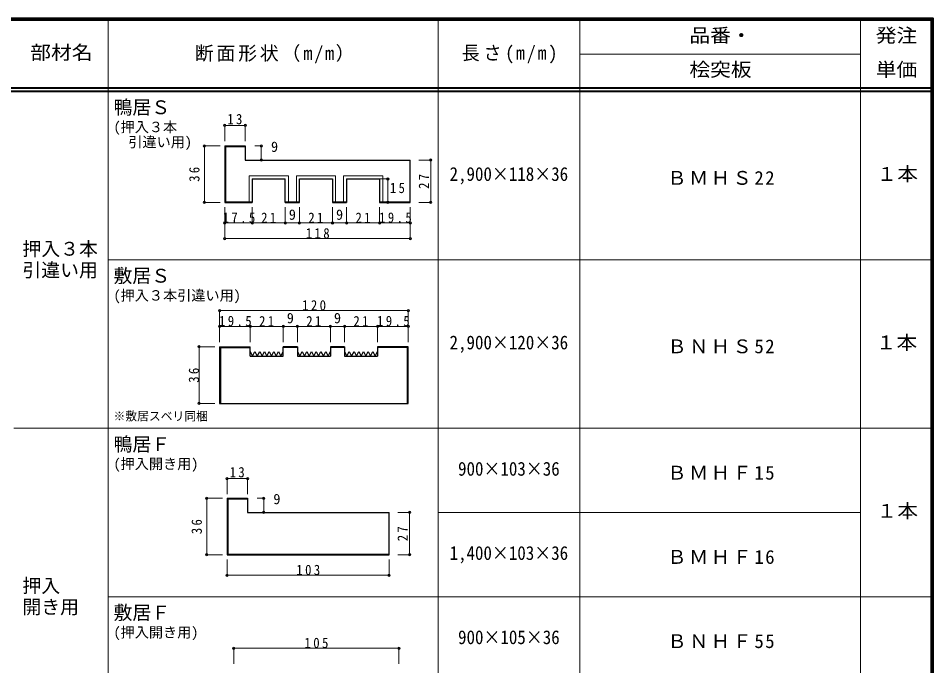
# Model space of a CAD drawing. Units: millimetres at full size, sheet at 1:3; some dimension numbers follow another scale. Extents: x -600 to 570, y -431 to 418.
# Drawn here: x -12 to 570, y 6 to 418 of the extents above; entities that cross this region are included whole.
import ezdxf
from ezdxf.enums import TextEntityAlignment as Align

# ---------------------------------------------------------------- set-up
doc = ezdxf.new("R2010")
doc.units = ezdxf.units.MM
doc.header["$LTSCALE"] = 3
doc.header["$PDMODE"] = 32
doc.header["$PDSIZE"] = 1.5
for name, color, linetype, lineweight in [('0-0', 4, 'Continuous', 9), ('0-4', 3, 'Continuous', 25), ('0-B', 7, 'Continuous', 9), ('F-1', 6, 'Continuous', 40), ('F-A', 7, 'Continuous', 18)]:
    doc.layers.add(name, color=color, linetype=linetype, lineweight=lineweight)
doc.styles.add('ＭＳ ゴシック', font='')
doc.styles.get('ＭＳ ゴシック').set_extended_font_data('MS Gothic')

msp = doc.modelspace()

# ---------------------------------------------------------------- linework, layer by layer
at = {"layer": '0-0'}
for p, q in [((142.97, 336.349), (138.769, 336.349)), ((116.421, 231.563), (116.421, 221.563)), ((116.421, 231.563), (236.421, 231.563)), ((236.421, 231.563), (236.421, 221.563)), ((103.421, 208.563), (103.421, 172.563)), ((103.421, 208.563), (113.421, 208.563)), ((103.421, 172.563), (113.421, 172.563)), ((144.465, 112.257), (140.264, 112.257)), ((125.441, 16.826), (230.441, 16.826))]:
    msp.add_line(p, q, dxfattribs=at)
at = {"layer": '0-0', "color": 7}
for p in [(116.421, 231.563), (236.421, 231.563), (103.421, 208.563), (103.421, 172.563), (125.441, 16.826), (230.441, 16.826)]:
    msp.add_point(p, dxfattribs=at)
at = {"layer": '0-4'}
for p, q in [((119.735, 336.349), (119.735, 300.349)), ((119.735, 335.849), (132.735, 335.849)), ((120.235, 336.349), (120.235, 300.349)), ((132.735, 327.349), (237.735, 327.349)), ((237.735, 300.349), (237.735, 327.349)), ((137.235, 315.349), (137.235, 300.349)), ((137.235, 315.349), (158.235, 315.349)), ((158.235, 300.349), (158.235, 315.349)), ((167.235, 300.349), (167.235, 315.349)), ((167.235, 315.349), (188.235, 315.349)), ((188.235, 315.349), (188.235, 300.349)), ((197.235, 315.349), (197.235, 300.349)), ((197.235, 315.349), (218.235, 315.349)), ((218.235, 315.349), (218.235, 300.349)), ((119.735, 300.849), (137.235, 300.849)), ((119.735, 300.349), (137.235, 300.349)), ((158.235, 300.849), (167.235, 300.849)), ((158.235, 300.349), (167.235, 300.349)), ((188.235, 300.849), (197.235, 300.849)), ((188.235, 300.349), (197.235, 300.349)), ((218.235, 300.849), (237.735, 300.849)), ((218.235, 300.349), (237.735, 300.349)), ((116.421, 208.563), (116.421, 172.563)), ((116.421, 208.563), (135.921, 208.563)), ((116.421, 208.063), (135.921, 208.063)), ((116.921, 208.563), (116.921, 172.563)), ((135.921, 202.563), (135.921, 208.563)), ((156.921, 202.563), (156.921, 208.563)), ((165.921, 208.563), (156.921, 208.563)), ((165.921, 208.063), (156.921, 208.063)), ((165.921, 208.563), (165.921, 202.563)), ((195.921, 208.563), (186.921, 208.563)), ((186.921, 208.563), (186.921, 202.563)), ((195.921, 208.063), (186.921, 208.063)), ((195.921, 208.563), (195.921, 202.563)), ((216.921, 208.563), (216.921, 202.563)), ((236.421, 208.563), (216.921, 208.563)), ((236.421, 208.063), (216.921, 208.063)), ((235.921, 172.563), (235.921, 208.563)), ((236.421, 172.563), (236.421, 208.563)), ((135.921, 202.563), (156.921, 202.563)), ((165.921, 202.563), (186.921, 202.563)), ((195.921, 202.563), (216.921, 202.563)), ((116.421, 172.563), (236.421, 172.563)), ((121.23, 112.257), (134.23, 112.257)), ((121.23, 112.257), (121.23, 76.257)), ((121.23, 111.757), (134.23, 111.757)), ((121.73, 112.257), (121.73, 76.257)), ((134.23, 112.257), (134.23, 103.257)), ((134.23, 103.257), (224.23, 103.257)), ((224.23, 76.257), (224.23, 103.257)), ((121.23, 76.757), (224.23, 76.757)), ((121.23, 76.257), (224.23, 76.257))]:
    msp.add_line(p, q, dxfattribs=at)
at = {"layer": '0-4', "color": 7, "lineweight": 18}
for p, q in [((135.235, 300.349), (135.235, 317.349)), ((135.235, 317.349), (160.235, 317.349)), ((160.235, 300.349), (160.235, 317.349)), ((165.235, 300.349), (165.235, 317.349)), ((165.235, 317.349), (190.235, 317.349)), ((190.235, 300.349), (190.235, 317.349)), ((195.235, 300.349), (195.235, 317.349)), ((195.235, 317.349), (220.235, 317.349)), ((220.235, 300.349), (220.235, 317.349))]:
    msp.add_line(p, q, dxfattribs=at)
at = {"layer": '0-4'}
msp.add_lwpolyline([(119.735, 336.349), (132.735, 336.349), (132.735, 327.349)], dxfattribs=at)
at = {"layer": '0-B', "color": 4}
for p, q in [((119.735, 349.349), (132.735, 349.349)), ((119.735, 349.349), (119.735, 339.349)), ((132.735, 349.349), (132.735, 339.349)), ((106.735, 336.349), (106.735, 300.349)), ((106.735, 336.349), (116.735, 336.349)), ((142.97, 336.349), (142.97, 327.349)), ((250.735, 327.349), (243.235, 327.349)), ((250.735, 327.349), (250.735, 300.349)), ((223.426, 315.349), (218.235, 315.349)), ((223.426, 315.349), (223.426, 300.349)), ((106.735, 300.349), (116.735, 300.349)), ((119.735, 277.349), (119.735, 297.349)), ((137.235, 287.349), (137.235, 297.349)), ((158.235, 287.349), (158.235, 297.349)), ((167.235, 287.349), (167.235, 297.349)), ((188.235, 287.349), (188.235, 297.349)), ((197.235, 287.349), (197.235, 297.349)), ((218.235, 287.349), (218.235, 297.349)), ((237.735, 277.349), (237.735, 297.349)), ((250.735, 300.349), (243.235, 300.349)), ((119.735, 287.349), (237.735, 287.349)), ((119.735, 277.349), (237.735, 277.349)), ((116.421, 221.563), (236.421, 221.563)), ((116.421, 221.563), (116.421, 211.563)), ((135.921, 221.563), (135.921, 211.563)), ((156.921, 221.563), (156.921, 211.563)), ((165.921, 221.563), (165.921, 211.563)), ((186.921, 221.563), (186.921, 211.563)), ((195.921, 221.563), (195.921, 211.563)), ((216.921, 221.563), (216.921, 211.563)), ((236.421, 221.563), (236.421, 211.563)), ((121.23, 124.757), (121.23, 114.757)), ((121.23, 124.757), (134.23, 124.757)), ((134.23, 124.757), (134.23, 114.757)), ((108.23, 112.257), (118.23, 112.257)), ((108.23, 112.257), (108.23, 76.257)), ((144.465, 112.257), (144.465, 103.257)), ((237.23, 103.257), (229.73, 103.257)), ((237.23, 103.257), (237.23, 76.257)), ((108.23, 76.257), (118.23, 76.257)), ((237.23, 76.257), (229.73, 76.257)), ((121.23, 63.257), (121.23, 73.257)), ((224.23, 63.257), (224.23, 73.257)), ((121.23, 63.257), (224.23, 63.257)), ((125.441, 16.826), (125.441, 6.826)), ((230.441, 16.826), (230.441, 6.826))]:
    msp.add_line(p, q, dxfattribs=at)
at = {"layer": '0-B', "color": 3, "lineweight": 25}
for p, q in [((135.921, 205.563), (137.421, 202.563)), ((140.421, 202.563), (141.921, 205.563)), ((141.921, 205.563), (143.421, 202.563)), ((143.421, 202.563), (144.921, 205.563)), ((144.921, 205.563), (146.421, 202.563)), ((146.421, 202.563), (147.921, 205.563)), ((147.921, 205.563), (149.421, 202.563)), ((149.421, 202.563), (150.921, 205.563)), ((150.921, 205.563), (152.421, 202.563)), ((152.421, 202.563), (153.921, 205.563)), ((153.921, 205.563), (155.421, 202.563)), ((155.421, 202.563), (156.921, 205.563)), ((165.921, 205.563), (167.421, 202.563)), ((170.421, 202.563), (171.921, 205.563)), ((171.921, 205.563), (173.421, 202.563)), ((173.421, 202.563), (174.921, 205.563)), ((174.921, 205.563), (176.421, 202.563)), ((176.421, 202.563), (177.921, 205.563)), ((177.921, 205.563), (179.421, 202.563)), ((179.421, 202.563), (180.921, 205.563)), ((180.921, 205.563), (182.421, 202.563)), ((182.421, 202.563), (183.921, 205.563)), ((183.921, 205.563), (185.421, 202.563)), ((185.421, 202.563), (186.921, 205.563)), ((195.921, 205.563), (197.421, 202.563)), ((200.421, 202.563), (201.921, 205.563)), ((201.921, 205.563), (203.421, 202.563)), ((203.421, 202.563), (204.921, 205.563)), ((204.921, 205.563), (206.421, 202.563)), ((206.421, 202.563), (207.921, 205.563)), ((207.921, 205.563), (209.421, 202.563)), ((209.421, 202.563), (210.921, 205.563)), ((210.921, 205.563), (212.421, 202.563)), ((212.421, 202.563), (213.921, 205.563)), ((213.921, 205.563), (215.421, 202.563)), ((215.421, 202.563), (216.921, 205.563))]:
    msp.add_line(p, q, dxfattribs=at)
for points in [[(137.421, 202.563), (138.921, 205.563), (140.421, 202.563)], [(167.421, 202.563), (168.921, 205.563), (170.421, 202.563)], [(197.421, 202.563), (198.921, 205.563), (200.421, 202.563)]]:
    msp.add_lwpolyline(points, dxfattribs=at)
at = {"layer": '0-B'}
for p in [(119.735, 349.349), (132.735, 349.349), (106.735, 336.349), (142.97, 336.349), (142.97, 327.349), (250.735, 327.349), (223.426, 315.349), (106.735, 300.349), (223.426, 300.349), (250.735, 300.349), (119.735, 287.349), (137.235, 287.349), (158.235, 287.349), (167.235, 287.349), (188.235, 287.349), (197.235, 287.349), (218.235, 287.349), (237.735, 287.349), (119.735, 277.349), (237.735, 277.349), (116.421, 221.563), (135.921, 221.563), (156.921, 221.563), (165.921, 221.563), (186.921, 221.563), (195.921, 221.563), (216.921, 221.563), (236.421, 221.563), (121.23, 124.757), (134.23, 124.757), (108.23, 112.257), (144.465, 112.257), (144.465, 103.257), (237.23, 103.257), (108.23, 76.257), (237.23, 76.257), (121.23, 63.257), (224.23, 63.257)]:
    msp.add_point(p, dxfattribs=at)
at = {"layer": 'F-1'}
for p, q in [((-600, 417), (570, 417)), ((-600, 416.5), (570, 416.5)), ((569, 417.5), (569, -420.5)), ((569.5, 417.5), (569.5, -420.5)), ((570, 373), (-600, 373)), ((570, 371), (-600, 371))]:
    msp.add_line(p, q, dxfattribs=at)
at = {"layer": 'F-1', "color": 7, "lineweight": 18}
for p, q in [((45.5, 417.5), (45.5, -379)), ((255.5, 417.5), (255.5, -379)), ((345.5, 417.5), (345.5, -379)), ((524, 417.505), (524, -379)), ((345.5, 394.75), (524, 394.75))]:
    msp.add_line(p, q, dxfattribs=at)
at = {"layer": 'F-1'}
msp.add_lwpolyline([(-600, 417.5), (570, 417.5), (570, -420.5)], dxfattribs=at)
at = {"layer": 'F-A'}
for p, q in [((569, 263.857), (45.5, 263.857)), ((569, 156.714), (-14.5, 156.714)), ((569, 49.571), (45.5, 49.571))]:
    msp.add_line(p, q, dxfattribs=at)
at = {"layer": 'F-A', "color": 4, "lineweight": 9}
msp.add_line((255.5, 103.143), (524, 103.143), dxfattribs=at)

# ---------------------------------------------------------------- texts
at = {"layer": '0-0', "color": 7, "char_height": 6.598, "attachment_point": 7, "style": 'ＭＳ ゴシック'}
for s, insert in [('\\T1.38;\\W0.9;120', (168.921, 231.563)), ('\\T1.38;\\W0.9;105', (170.441, 16.826))]:
    msp.add_mtext(s, dxfattribs=dict(at, insert=insert))
at = {"layer": '0-0', "color": 7, "insert": (103.421, 185.688), "char_height": 6.598, "attachment_point": 7, "rotation": 90, "style": 'ＭＳ ゴシック'}
msp.add_mtext('\\T1.36;\\W0.9;36', dxfattribs=at)
at = {"layer": '0-B', "style": 'ＭＳ ゴシック'}
for p in [(149.132, 330.544), (160.485, 287.349), (190.485, 287.349), (159.171, 221.563), (189.171, 221.563), (150.627, 106.452)]:
    msp.add_text('9', height=6.598, dxfattribs=at).set_placement(p, align=Align.BOTTOM_LEFT)
at = {"layer": '0-B', "char_height": 6.598, "attachment_point": 7, "style": 'ＭＳ ゴシック'}
for s, insert in [('\\T1.36;\\W0.9;13', (121.36, 350.004)), ('\\T1.36;\\W0.9;15', (224.761, 306.223)), ('\\T1.38;\\W0.9;17.5', (118.36, 287.349)), ('\\T1.36;\\W0.9;21', (142.86, 287.349)), ('\\T1.36;\\W0.9;21', (172.86, 287.349)), ('\\T1.36;\\W0.9;21', (202.86, 287.349)), ('\\T1.38;\\W0.9;19.5', (217.86, 287.349)), ('\\T1.38;\\W0.9;118', (171.235, 277.349)), ('\\T1.38;\\W0.9;19.5', (116.046, 221.563)), ('\\T1.36;\\W0.9;21', (141.546, 221.563)), ('\\T1.36;\\W0.9;21', (171.546, 221.563)), ('\\T1.36;\\W0.9;21', (201.546, 221.563)), ('\\T1.38;\\W0.9;19.5', (216.546, 221.563)), ('\\T1.36;\\W0.9;13', (122.855, 125.412)), ('\\T1.38;\\W0.9;103', (165.23, 63.257))]:
    msp.add_mtext(s, dxfattribs=dict(at, insert=insert))
at = {"layer": '0-B', "char_height": 6.598, "attachment_point": 7, "rotation": 90, "style": 'ＭＳ ゴシック'}
for s, insert in [('\\T1.36;\\W0.9;36', (103.735, 313.474)), ('\\T1.36;\\W0.9;27', (249.64, 308.974)), ('\\T1.36;\\W0.9;36', (105.23, 89.382)), ('\\T1.36;\\W0.9;27', (236.135, 84.882))]:
    msp.add_mtext(s, dxfattribs=dict(at, insert=insert))
at = {"layer": 'F-1', "color": 7, "style": 'ＭＳ ゴシック', "width": 1.1}
for s, p in [('品番・', (415.25, 399.625)), ('発注', (533.75, 399.625)), ('桧突板', (415.225, 377.875)), ('単価', (533.75, 377.875))]:
    msp.add_text(s, height=8.798, dxfattribs=at).set_placement(p, align=Align.BOTTOM_LEFT)
at = {"layer": 'F-A', "style": 'ＭＳ ゴシック'}
for s, width, p in [('部材名', 1.1, (-4, 388.75)), ('2,900×118×36', 0.9, (262.7, 311.429)), ('１本', 1.1, (534.25, 311.429)), ('2,900×120×36', 0.9, (262.7, 204.286)), ('１本', 1.1, (533.75, 204.286)), ('900×103×36', 0.9, (268.1, 123.929)), ('１本', 1.1, (534.25, 97.143)), ('1,400×103×36', 0.9, (262.7, 70.357)), ('900×105×36', 0.9, (268.1, 16.786))]:
    msp.add_text(s, height=8.798, dxfattribs=dict(at, width=width)).set_placement(p, align=Align.BOTTOM_LEFT)
for s, height, p in [('鴨居Ｓ', 8.798, (48.958, 353.867)), ('(押入３本', 6.598, (48.958, 343.102)), ('引違い用)', 6.598, (58.369, 333.547)), ('押入３本', 8.798, (-9, 263.857)), ('引違い用', 8.798, (-9, 250.357)), ('敷居Ｓ', 8.798, (48.958, 246.724)), ('(押入３本引違い用)', 6.598, (48.958, 235.959)), ('※敷居スベリ同梱', 5.499, (48.958, 160.002)), ('鴨居Ｆ', 8.798, (48.958, 139.582)), ('(押入開き用)', 6.598, (48.958, 128.817)), ('押入', 8.798, (-9, 49.571)), ('開き用', 8.798, (-9, 36.071)), ('敷居Ｆ', 8.798, (48.958, 32.439)), ('(押入開き用)', 6.598, (48.958, 21.674))]:
    msp.add_text(s, height=height, dxfattribs=at).set_placement(p, align=Align.BOTTOM_LEFT)
at = {"layer": 'F-A', "char_height": 8.798, "attachment_point": 7, "style": 'ＭＳ ゴシック'}
for s, insert in [('\\T1.15;断面形状（m/m）', (100.625, 388.75)), ('\\T1.21;\\W0.95;長さ(m/m)', (270.5, 388.75)), ('\\T1.15;ＢＭＨＳ22', (401.35, 311.429)), ('\\T1.15;ＢＮＨＳ52', (401.375, 204.286)), ('\\T1.15;ＢＭＨＦ15', (401.35, 123.929)), ('\\T1.15;ＢＭＨＦ16', (401.35, 70.357)), ('\\T1.15;ＢＮＨＦ55', (401.375, 16.786))]:
    msp.add_mtext(s, dxfattribs=dict(at, insert=insert))

doc.saveas('drawing.dxf')
